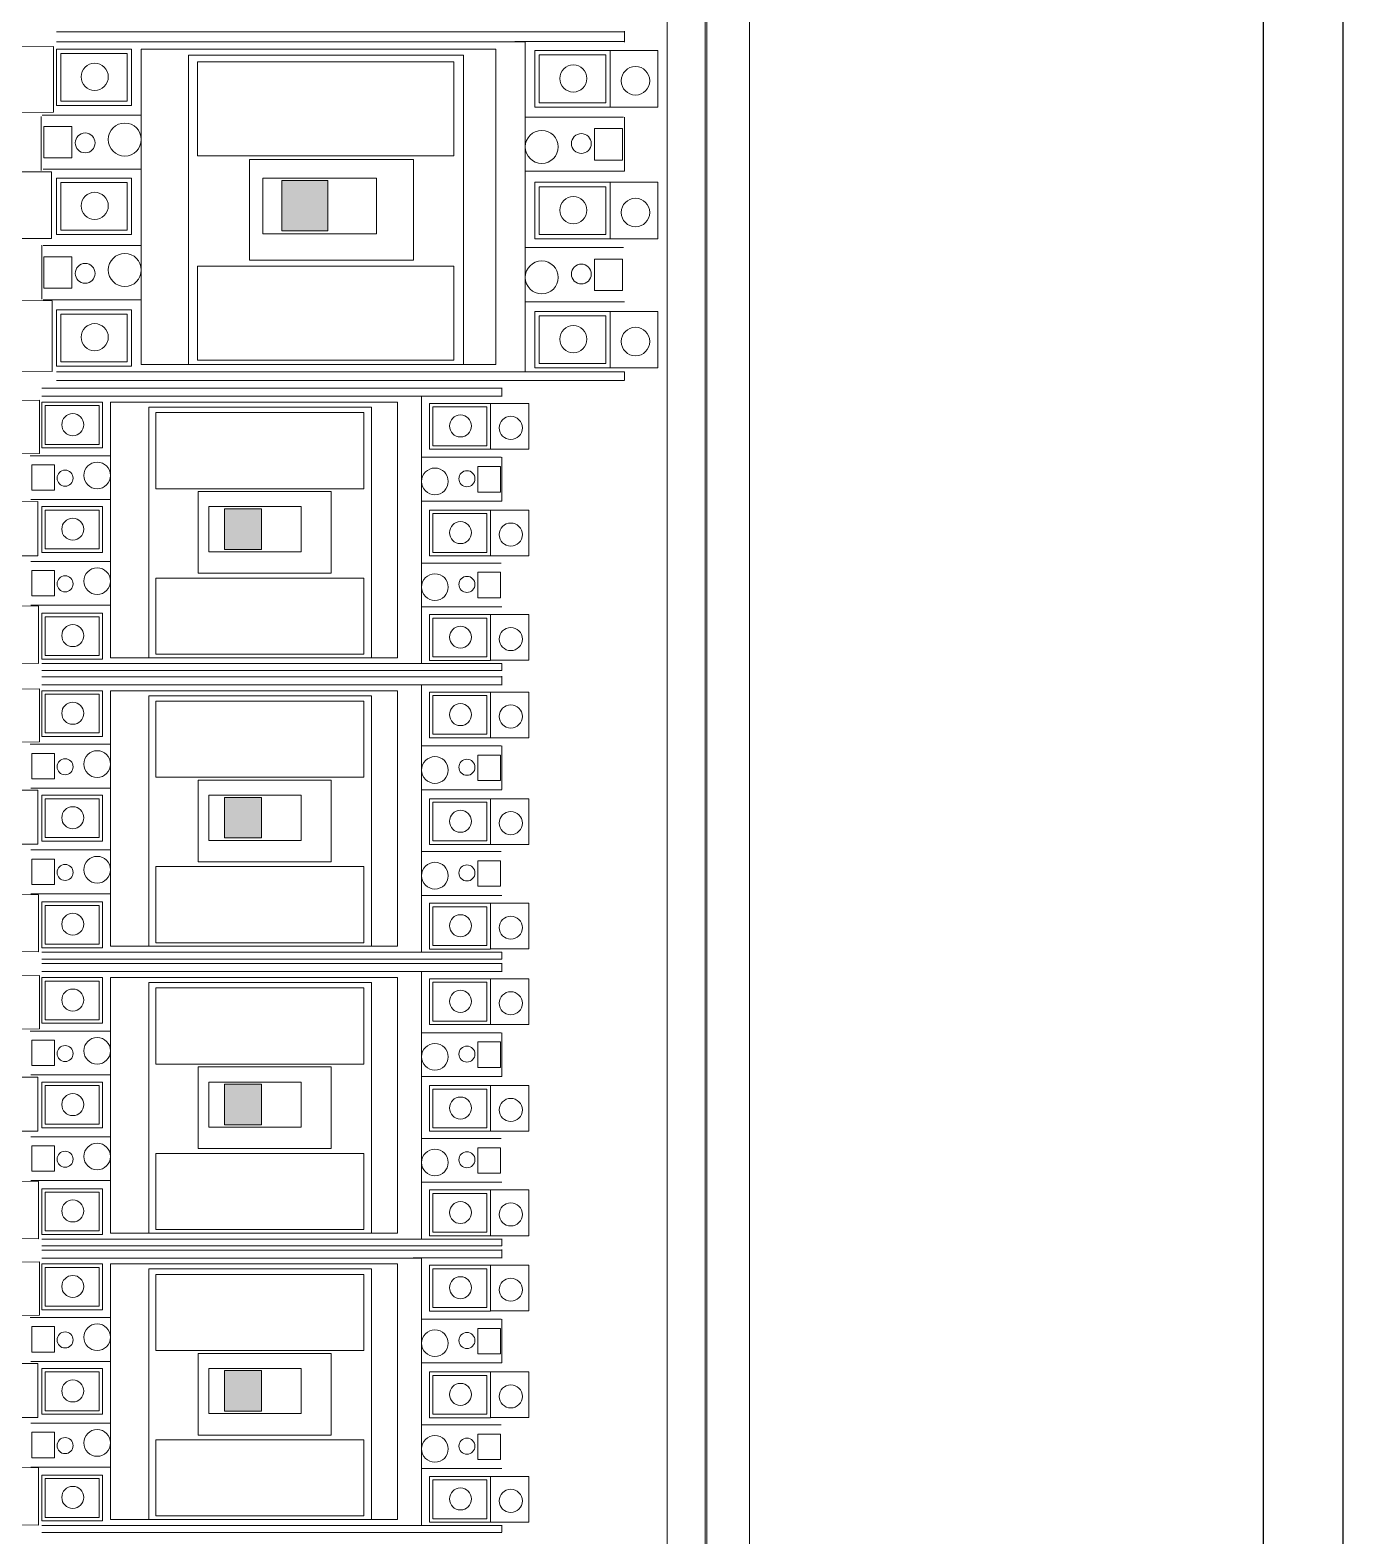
# Model space of a CAD drawing. Header units: inches. Extents: x 18739 to 22272, y 3658 to 7913.
# Drawn here: x 19058.7 to 19116.7, y 7702.6 to 7769.1 of the extents above; entities that cross this region are included whole.
import ezdxf

# ---------------------------------------------------------------- set-up
doc = ezdxf.new("R2010")
doc.units = ezdxf.units.IN
doc.header["$MEASUREMENT"] = 0
for name, color, linetype, lineweight in [('300-600AT', 7, 'Continuous', 13), ('CHASIS', 251, 'Continuous', 13), ('ENCLOSRURE', 7, 'Continuous', 20)]:
    doc.layers.add(name, color=color, linetype=linetype, lineweight=lineweight)

msp = doc.modelspace()

# ---------------------------------------------------------------- hatches: boundary and pattern name
at = {"layer": 'ENCLOSRURE'}
h = msp.add_hatch(color=3, dxfattribs=at)
h.dxf.hatch_style = 1
h.paths.add_polyline_path([(19069.85724, 7760.25243), (19071.88293, 7760.25243), (19071.88293, 7762.46828), (19069.85724, 7762.46828)])
h = msp.add_hatch(color=3, dxfattribs=at)
h.dxf.hatch_style = 1
h.paths.add_polyline_path([(19068.95874, 7746.17713), (19068.95874, 7747.97197), (19067.31793, 7747.97197), (19067.31793, 7746.17713)])
h = msp.add_hatch(color=3, dxfattribs=at)
h.dxf.hatch_style = 1
h.paths.add_polyline_path([(19068.95874, 7733.42671), (19068.95874, 7735.22155), (19067.31793, 7735.22155), (19067.31793, 7733.42671)])
h = msp.add_hatch(color=3, dxfattribs=at)
h.dxf.hatch_style = 1
h.paths.add_polyline_path([(19068.95874, 7720.7562), (19068.95874, 7722.55104), (19067.31793, 7722.55104), (19067.31793, 7720.7562)])
h = msp.add_hatch(color=3, dxfattribs=at)
h.dxf.hatch_style = 1
h.paths.add_polyline_path([(19068.95874, 7708.10139), (19068.95874, 7709.89623), (19067.31793, 7709.89623), (19067.31793, 7708.10139)])

# ---------------------------------------------------------------- linework, layer by layer
for points in [[(18992.32951, 7882.30187), (19116.72295, 7882.30187), (19116.72295, 7634.49022), (18992.32951, 7634.49022)], [(18995.84621, 7878.78517), (19113.20625, 7878.78517), (19113.20625, 7638.00691), (18995.84621, 7638.00691)]]:
    msp.add_lwpolyline(points, close=True)
at = {"layer": '300-600AT'}
for p, q in [((19059.90005, 7769.04011, -1517.63282), (19084.98218, 7769.04011, -1517.63282)), ((19080.60521, 7768.60694, -1517.63282), (19059.90005, 7768.60694, -1517.63282)), ((19080.14491, 7768.60943, -1686.25869), (19084.96712, 7768.60943, -1686.25869)), ((19080.14491, 7768.60943, -1881.54499), (19084.96712, 7768.60943, -1881.54499)), ((19080.14491, 7768.60943, -2070.5305), (19084.96712, 7768.60943, -2070.5305)), ((19080.60521, 7765.27358, -1517.63282), (19080.60521, 7768.60694, -1517.63282)), ((19080.60521, 7765.27358, -1693.39049), (19080.60521, 7768.60694, -1693.39049)), ((19080.60521, 7765.27358, -1863.47745), (19080.60521, 7768.60694, -1863.47745)), ((19084.99115, 7769.07242, -1686.25869), (19084.99115, 7768.59088, -1686.25869)), ((19059.22053, 7762.91708, -1517.63282), (19059.22053, 7765.30098, -1517.63282)), ((19059.26427, 7765.36149, -1517.63282), (19063.64124, 7765.36149, -1517.63282)), ((19084.9452, 7765.27358, -1517.63282), (19080.60521, 7765.27358, -1517.63282)), ((19084.9452, 7765.27358, -1693.39049), (19080.60521, 7765.27358, -1693.39049)), ((19084.9452, 7765.27358, -1863.47745), (19080.60521, 7765.27358, -1863.47745)), ((19080.60521, 7765.27358, -1517.63282), (19080.60521, 7754.02, -1517.63282)), ((19084.99136, 7765.27321, -1517.63282), (19084.99136, 7762.88931, -1517.63282)), ((19059.30126, 7762.97055, -1517.63282), (19063.64124, 7762.97055, -1517.63282)), ((19059.30126, 7762.97055, -1693.39049), (19063.64124, 7762.97055, -1693.39049)), ((19059.30126, 7762.97055, -1863.47745), (19063.64124, 7762.97055, -1863.47745)), ((19084.98218, 7762.88265, -1517.63282), (19080.60521, 7762.88265, -1517.63282)), ((19059.25089, 7757.23318, -1517.63282), (19059.25089, 7759.62412, -1517.63282)), ((19059.30126, 7759.59694, -1517.63282), (19063.64124, 7759.59694, -1517.63282)), ((19084.9452, 7759.50904, -1517.63282), (19080.60521, 7759.50904, -1517.63282)), ((19084.9452, 7759.50904, -1693.39049), (19080.60521, 7759.50904, -1693.39049)), ((19084.9452, 7759.50904, -1863.47745), (19080.60521, 7759.50904, -1863.47745)), ((19059.30126, 7757.20601, -1517.63282), (19063.64124, 7757.20601, -1517.63282)), ((19059.30126, 7757.20601, -1693.39049), (19063.64124, 7757.20601, -1693.39049)), ((19059.30126, 7757.20601, -1863.47745), (19063.64124, 7757.20601, -1863.47745)), ((19084.98218, 7757.1181, -1517.63282), (19080.60521, 7757.1181, -1517.63282)), ((19084.98218, 7754.02, -1517.63282), (19059.89031, 7754.02, -1517.63282)), ((19084.99136, 7754.02666, -1517.63282), (19084.99136, 7753.64777, -1517.63282)), ((19059.25261, 7753.29515, -1229.28259), (19079.56913, 7753.29515, -1229.28259)), ((19084.98218, 7753.64111, -1517.63282), (19059.89031, 7753.64111, -1517.63282)), ((19079.5764, 7753.32133, -1365.86954), (19079.5764, 7752.93128, -1365.86954)), ((19076.02379, 7752.94429, -1229.28259), (19059.25261, 7752.94429, -1229.28259)), ((19075.65095, 7752.9463, -1365.86954), (19079.55693, 7752.9463, -1365.86954)), ((19075.65095, 7752.9463, -1524.05144), (19079.55693, 7752.9463, -1524.05144)), ((19075.65095, 7752.9463, -1677.1297), (19079.55693, 7752.9463, -1677.1297)), ((19076.02379, 7750.24427, -1229.28259), (19076.02379, 7752.94429, -1229.28259)), ((19076.02379, 7750.24427, -1371.6463), (19076.02379, 7752.94429, -1371.6463)), ((19076.02379, 7750.24427, -1509.41673), (19076.02379, 7752.94429, -1509.41673)), ((19058.73763, 7750.31547, -1229.28259), (19062.28297, 7750.31547, -1229.28259)), ((19079.53918, 7750.24427, -1229.28259), (19076.02379, 7750.24427, -1229.28259)), ((19079.53918, 7750.24427, -1371.6463), (19076.02379, 7750.24427, -1371.6463)), ((19079.53918, 7750.24427, -1509.41673), (19076.02379, 7750.24427, -1509.41673)), ((19076.02379, 7750.24427, -1229.28259), (19076.02379, 7741.12887, -1229.28259)), ((19079.57657, 7750.24397, -1229.28259), (19079.57657, 7748.31301, -1229.28259)), ((19058.76759, 7748.37881, -1229.28259), (19062.28297, 7748.37881, -1229.28259)), ((19058.76759, 7748.37881, -1371.6463), (19062.28297, 7748.37881, -1371.6463)), ((19058.76759, 7748.37881, -1509.41673), (19062.28297, 7748.37881, -1509.41673)), ((19079.56913, 7748.30761, -1229.28259), (19076.02379, 7748.30761, -1229.28259)), ((19058.76759, 7745.64619, -1229.28259), (19062.28297, 7745.64619, -1229.28259)), ((19079.53918, 7745.57499, -1229.28259), (19076.02379, 7745.57499, -1229.28259)), ((19079.53918, 7745.57499, -1371.6463), (19076.02379, 7745.57499, -1371.6463)), ((19079.53918, 7745.57499, -1509.41673), (19076.02379, 7745.57499, -1509.41673)), ((19058.76759, 7743.70953, -1229.28259), (19062.28297, 7743.70953, -1229.28259)), ((19058.76759, 7743.70953, -1371.6463), (19062.28297, 7743.70953, -1371.6463)), ((19058.76759, 7743.70953, -1509.41673), (19062.28297, 7743.70953, -1509.41673)), ((19079.56913, 7743.63833, -1229.28259), (19076.02379, 7743.63833, -1229.28259)), ((19079.56913, 7741.12887, -1229.28259), (19059.24471, 7741.12887, -1229.28259)), ((19079.56913, 7740.82197, -1229.28259), (19059.24471, 7740.82197, -1229.28259)), ((19059.25261, 7740.54473, -1229.28259), (19079.56913, 7740.54473, -1229.28259)), ((19079.5764, 7740.5709, -1365.86954), (19079.5764, 7740.18086, -1365.86954)), ((19079.57657, 7741.13426, -1229.28259), (19079.57657, 7740.82736, -1229.28259)), ((19076.02379, 7740.19386, -1229.28259), (19059.25261, 7740.19386, -1229.28259)), ((19075.65095, 7740.19588, -1365.86954), (19079.55693, 7740.19588, -1365.86954)), ((19075.65095, 7740.19588, -1524.05144), (19079.55693, 7740.19588, -1524.05144)), ((19075.65095, 7740.19588, -1677.1297), (19079.55693, 7740.19588, -1677.1297)), ((19076.02379, 7737.49385, -1229.28259), (19076.02379, 7740.19386, -1229.28259)), ((19076.02379, 7737.49385, -1371.6463), (19076.02379, 7740.19386, -1371.6463)), ((19076.02379, 7737.49385, -1509.41673), (19076.02379, 7740.19386, -1509.41673)), ((19058.73763, 7737.56505, -1229.28259), (19062.28297, 7737.56505, -1229.28259)), ((19079.53918, 7737.49385, -1229.28259), (19076.02379, 7737.49385, -1229.28259)), ((19079.53918, 7737.49385, -1371.6463), (19076.02379, 7737.49385, -1371.6463)), ((19079.53918, 7737.49385, -1509.41673), (19076.02379, 7737.49385, -1509.41673)), ((19076.02379, 7737.49385, -1229.28259), (19076.02379, 7728.37844, -1229.28259)), ((19079.57657, 7737.49354, -1229.28259), (19079.57657, 7735.56258, -1229.28259)), ((19058.76759, 7735.62839, -1229.28259), (19062.28297, 7735.62839, -1229.28259)), ((19058.76759, 7735.62839, -1371.6463), (19062.28297, 7735.62839, -1371.6463)), ((19058.76759, 7735.62839, -1509.41673), (19062.28297, 7735.62839, -1509.41673)), ((19079.56913, 7735.55719, -1229.28259), (19076.02379, 7735.55719, -1229.28259)), ((19058.76759, 7732.89577, -1229.28259), (19062.28297, 7732.89577, -1229.28259)), ((19079.53918, 7732.82457, -1229.28259), (19076.02379, 7732.82457, -1229.28259)), ((19079.53918, 7732.82457, -1371.6463), (19076.02379, 7732.82457, -1371.6463)), ((19079.53918, 7732.82457, -1509.41673), (19076.02379, 7732.82457, -1509.41673)), ((19058.76759, 7730.95911, -1229.28259), (19062.28297, 7730.95911, -1229.28259)), ((19058.76759, 7730.95911, -1371.6463), (19062.28297, 7730.95911, -1371.6463)), ((19058.76759, 7730.95911, -1509.41673), (19062.28297, 7730.95911, -1509.41673)), ((19079.56913, 7730.88791, -1229.28259), (19076.02379, 7730.88791, -1229.28259)), ((19079.56913, 7728.37844, -1229.28259), (19059.24471, 7728.37844, -1229.28259)), ((19079.56913, 7728.07154, -1229.28259), (19059.24471, 7728.07154, -1229.28259)), ((19059.25261, 7727.87422, -1229.28259), (19079.56913, 7727.87422, -1229.28259)), ((19079.5764, 7727.90039, -1365.86954), (19079.5764, 7727.51034, -1365.86954)), ((19079.57657, 7728.38384, -1229.28259), (19079.57657, 7728.07694, -1229.28259)), ((19076.02379, 7727.52335, -1229.28259), (19059.25261, 7727.52335, -1229.28259)), ((19075.65095, 7727.52537, -1365.86954), (19079.55693, 7727.52537, -1365.86954)), ((19075.65095, 7727.52537, -1524.05144), (19079.55693, 7727.52537, -1524.05144)), ((19075.65095, 7727.52537, -1677.1297), (19079.55693, 7727.52537, -1677.1297)), ((19076.02379, 7724.82333, -1229.28259), (19076.02379, 7727.52335, -1229.28259)), ((19076.02379, 7724.82333, -1371.6463), (19076.02379, 7727.52335, -1371.6463)), ((19076.02379, 7724.82333, -1509.41673), (19076.02379, 7727.52335, -1509.41673)), ((19058.73763, 7724.89453, -1229.28259), (19062.28297, 7724.89453, -1229.28259)), ((19079.53918, 7724.82333, -1229.28259), (19076.02379, 7724.82333, -1229.28259)), ((19079.53918, 7724.82333, -1371.6463), (19076.02379, 7724.82333, -1371.6463)), ((19079.53918, 7724.82333, -1509.41673), (19076.02379, 7724.82333, -1509.41673)), ((19076.02379, 7724.82333, -1229.28259), (19076.02379, 7715.70793, -1229.28259)), ((19079.57657, 7724.82303, -1229.28259), (19079.57657, 7722.89207, -1229.28259)), ((19058.76759, 7722.95787, -1229.28259), (19062.28297, 7722.95787, -1229.28259)), ((19058.76759, 7722.95787, -1371.6463), (19062.28297, 7722.95787, -1371.6463)), ((19058.76759, 7722.95787, -1509.41673), (19062.28297, 7722.95787, -1509.41673)), ((19079.56913, 7722.88667, -1229.28259), (19076.02379, 7722.88667, -1229.28259)), ((19058.76759, 7720.22525, -1229.28259), (19062.28297, 7720.22525, -1229.28259)), ((19079.53918, 7720.15405, -1229.28259), (19076.02379, 7720.15405, -1229.28259)), ((19079.53918, 7720.15405, -1371.6463), (19076.02379, 7720.15405, -1371.6463)), ((19079.53918, 7720.15405, -1509.41673), (19076.02379, 7720.15405, -1509.41673)), ((19058.76759, 7718.28859, -1229.28259), (19062.28297, 7718.28859, -1229.28259)), ((19058.76759, 7718.28859, -1371.6463), (19062.28297, 7718.28859, -1371.6463)), ((19058.76759, 7718.28859, -1509.41673), (19062.28297, 7718.28859, -1509.41673)), ((19079.56913, 7718.21739, -1229.28259), (19076.02379, 7718.21739, -1229.28259)), ((19079.56913, 7715.70793, -1229.28259), (19059.24471, 7715.70793, -1229.28259)), ((19079.56913, 7715.40103, -1229.28259), (19059.24471, 7715.40103, -1229.28259)), ((19059.25261, 7715.21941, -1229.28259), (19079.56913, 7715.21941, -1229.28259)), ((19079.5764, 7715.24558, -1365.86954), (19079.5764, 7714.85553, -1365.86954)), ((19079.57657, 7715.71332, -1229.28259), (19079.57657, 7715.40642, -1229.28259)), ((19076.02379, 7714.86854, -1229.28259), (19059.25261, 7714.86854, -1229.28259)), ((19075.65095, 7714.87056, -1365.86954), (19079.55693, 7714.87056, -1365.86954)), ((19075.65095, 7714.87056, -1524.05144), (19079.55693, 7714.87056, -1524.05144)), ((19075.65095, 7714.87056, -1677.1297), (19079.55693, 7714.87056, -1677.1297)), ((19076.02379, 7712.16852, -1229.28259), (19076.02379, 7714.86854, -1229.28259)), ((19076.02379, 7712.16852, -1371.6463), (19076.02379, 7714.86854, -1371.6463)), ((19076.02379, 7712.16852, -1509.41673), (19076.02379, 7714.86854, -1509.41673)), ((19058.73763, 7712.23972, -1229.28259), (19062.28297, 7712.23972, -1229.28259)), ((19079.53918, 7712.16852, -1229.28259), (19076.02379, 7712.16852, -1229.28259)), ((19079.53918, 7712.16852, -1371.6463), (19076.02379, 7712.16852, -1371.6463)), ((19079.53918, 7712.16852, -1509.41673), (19076.02379, 7712.16852, -1509.41673)), ((19076.02379, 7712.16852, -1229.28259), (19076.02379, 7703.05312, -1229.28259)), ((19079.57657, 7712.16822, -1229.28259), (19079.57657, 7710.23726, -1229.28259)), ((19058.76759, 7710.30306, -1229.28259), (19062.28297, 7710.30306, -1229.28259)), ((19058.76759, 7710.30306, -1371.6463), (19062.28297, 7710.30306, -1371.6463)), ((19058.76759, 7710.30306, -1509.41673), (19062.28297, 7710.30306, -1509.41673)), ((19079.56913, 7710.23186, -1229.28259), (19076.02379, 7710.23186, -1229.28259)), ((19058.76759, 7707.57044, -1229.28259), (19062.28297, 7707.57044, -1229.28259)), ((19079.53918, 7707.49924, -1229.28259), (19076.02379, 7707.49924, -1229.28259)), ((19079.53918, 7707.49924, -1371.6463), (19076.02379, 7707.49924, -1371.6463)), ((19079.53918, 7707.49924, -1509.41673), (19076.02379, 7707.49924, -1509.41673)), ((19058.76759, 7705.63379, -1229.28259), (19062.28297, 7705.63379, -1229.28259)), ((19058.76759, 7705.63379, -1371.6463), (19062.28297, 7705.63379, -1371.6463)), ((19058.76759, 7705.63379, -1509.41673), (19062.28297, 7705.63379, -1509.41673)), ((19079.56913, 7705.56258, -1229.28259), (19076.02379, 7705.56258, -1229.28259)), ((19079.56913, 7703.05312, -1229.28259), (19059.24471, 7703.05312, -1229.28259)), ((19079.56913, 7702.74622, -1229.28259), (19059.24471, 7702.74622, -1229.28259)), ((19079.57657, 7703.05851, -1229.28259), (19079.57657, 7702.75162, -1229.28259))]:
    msp.add_line(p, q, dxfattribs=at)
for points, elevation in [([(19059.89031, 7765.78551), (19059.89031, 7768.28418), (19063.21262, 7768.28418), (19063.21262, 7765.78551)], -1517.63282), ([(19079.29868, 7768.28418), (19079.29868, 7754.34242), (19063.64124, 7754.34242), (19063.64124, 7768.28418)], -1517.63282), ([(19084.35615, 7768.21368), (19084.35615, 7765.71502), (19081.03384, 7765.71502), (19081.03384, 7768.21368)], -1517.63282), ([(19059.34291, 7763.47795), (19059.34291, 7764.86453), (19060.58047, 7764.86453), (19060.58047, 7763.47795)], -1517.63282), ([(19084.90354, 7764.76618), (19084.90354, 7763.3796), (19083.66598, 7763.3796), (19083.66598, 7764.76618)], -1517.63282), ([(19068.42572, 7758.94859), (19068.42572, 7763.4041), (19075.67353, 7763.4041), (19075.67353, 7758.94859)], -15.38922), ([(19059.89031, 7760.08516), (19059.89031, 7762.58383), (19063.21262, 7762.58383), (19063.21262, 7760.08516)], -1517.63282), ([(19069.00907, 7760.11908), (19069.00907, 7762.58294), (19074.03661, 7762.58294), (19074.03661, 7760.11908)], -15.38922), ([(19069.85724, 7760.25243), (19069.85724, 7762.46828), (19071.88293, 7762.46828), (19071.88293, 7760.25243)], -15.38922), ([(19084.35615, 7762.39442), (19084.35615, 7759.89576), (19081.03384, 7759.89576), (19081.03384, 7762.39442)], -1517.63282), ([(19059.34291, 7757.71341), (19059.34291, 7759.09999), (19060.58047, 7759.09999), (19060.58047, 7757.71341)], -1517.63282), ([(19084.90354, 7759.00164), (19084.90354, 7757.61506), (19083.66598, 7757.61506), (19083.66598, 7759.00164)], -1517.63282), ([(19059.89031, 7754.26591), (19059.89031, 7756.76457), (19063.21262, 7756.76457), (19063.21262, 7754.26591)], -1517.63282), ([(19084.35615, 7756.69407), (19084.35615, 7754.19541), (19081.03384, 7754.19541), (19081.03384, 7756.69407)], -1517.63282), ([(19059.24471, 7750.65894), (19059.24471, 7752.68285), (19061.93579, 7752.68285), (19061.93579, 7750.65894)], -1229.28259), ([(19074.9655, 7752.68285), (19074.9655, 7741.39003), (19062.28297, 7741.39003), (19062.28297, 7752.68285)], -1229.28259), ([(19079.06205, 7752.62575), (19079.06205, 7750.60183), (19076.37098, 7750.60183), (19076.37098, 7752.62575)], -1229.28259), ([(19058.80133, 7748.78981), (19058.80133, 7749.91294), (19059.80375, 7749.91294), (19059.80375, 7748.78981)], -1229.28259), ([(19079.50544, 7749.83327), (19079.50544, 7748.71014), (19078.50301, 7748.71014), (19078.50301, 7749.83327)], -1229.28259), ([(19066.1584, 7745.12103), (19066.1584, 7748.72999), (19072.02913, 7748.72999), (19072.02913, 7745.12103)], -12.46527), ([(19059.24471, 7746.04165), (19059.24471, 7748.06557), (19061.93579, 7748.06557), (19061.93579, 7746.04165)], -1229.28259), ([(19066.63091, 7746.06912), (19066.63091, 7748.06485), (19070.70322, 7748.06485), (19070.70322, 7746.06912)], -12.46527), ([(19067.31793, 7746.17713), (19067.31793, 7747.97197), (19068.95874, 7747.97197), (19068.95874, 7746.17713)], -12.46527), ([(19079.06205, 7747.91215), (19079.06205, 7745.88824), (19076.37098, 7745.88824), (19076.37098, 7747.91215)], -1229.28259), ([(19058.80133, 7744.12053), (19058.80133, 7745.24366), (19059.80375, 7745.24366), (19059.80375, 7744.12053)], -1229.28259), ([(19079.50544, 7745.16399), (19079.50544, 7744.04086), (19078.50301, 7744.04086), (19078.50301, 7745.16399)], -1229.28259), ([(19059.24471, 7741.32805), (19059.24471, 7743.35197), (19061.93579, 7743.35197), (19061.93579, 7741.32805)], -1229.28259), ([(19079.06205, 7743.29487), (19079.06205, 7741.27095), (19076.37098, 7741.27095), (19076.37098, 7743.29487)], -1229.28259), ([(19059.24471, 7737.90851), (19059.24471, 7739.93243), (19061.93579, 7739.93243), (19061.93579, 7737.90851)], -1229.28259), ([(19074.9655, 7739.93243), (19074.9655, 7728.6396), (19062.28297, 7728.6396), (19062.28297, 7739.93243)], -1229.28259), ([(19079.06205, 7739.87533), (19079.06205, 7737.85141), (19076.37098, 7737.85141), (19076.37098, 7739.87533)], -1229.28259), ([(19058.80133, 7736.03939), (19058.80133, 7737.16251), (19059.80375, 7737.16251), (19059.80375, 7736.03939)], -1229.28259), ([(19079.50544, 7737.08285), (19079.50544, 7735.95972), (19078.50301, 7735.95972), (19078.50301, 7737.08285)], -1229.28259), ([(19066.1584, 7732.3706), (19066.1584, 7735.97957), (19072.02913, 7735.97957), (19072.02913, 7732.3706)], -12.46527), ([(19059.24471, 7733.29123), (19059.24471, 7735.31514), (19061.93579, 7735.31514), (19061.93579, 7733.29123)], -1229.28259), ([(19066.63091, 7733.3187), (19066.63091, 7735.31442), (19070.70322, 7735.31442), (19070.70322, 7733.3187)], -12.46527), ([(19067.31793, 7733.42671), (19067.31793, 7735.22155), (19068.95874, 7735.22155), (19068.95874, 7733.42671)], -12.46527), ([(19079.06205, 7735.16173), (19079.06205, 7733.13781), (19076.37098, 7733.13781), (19076.37098, 7735.16173)], -1229.28259), ([(19058.80133, 7731.37011), (19058.80133, 7732.49323), (19059.80375, 7732.49323), (19059.80375, 7731.37011)], -1229.28259), ([(19079.50544, 7732.41357), (19079.50544, 7731.29044), (19078.50301, 7731.29044), (19078.50301, 7732.41357)], -1229.28259), ([(19059.24471, 7728.57763), (19059.24471, 7730.60155), (19061.93579, 7730.60155), (19061.93579, 7728.57763)], -1229.28259), ([(19079.06205, 7730.54444), (19079.06205, 7728.52053), (19076.37098, 7728.52053), (19076.37098, 7730.54444)], -1229.28259), ([(19059.24471, 7725.238), (19059.24471, 7727.26191), (19061.93579, 7727.26191), (19061.93579, 7725.238)], -1229.28259), ([(19074.9655, 7727.26191), (19074.9655, 7715.96909), (19062.28297, 7715.96909), (19062.28297, 7727.26191)], -1229.28259), ([(19079.06205, 7727.20481), (19079.06205, 7725.1809), (19076.37098, 7725.1809), (19076.37098, 7727.20481)], -1229.28259), ([(19058.80133, 7723.36887), (19058.80133, 7724.492), (19059.80375, 7724.492), (19059.80375, 7723.36887)], -1229.28259), ([(19079.50544, 7724.41233), (19079.50544, 7723.28921), (19078.50301, 7723.28921), (19078.50301, 7724.41233)], -1229.28259), ([(19066.1584, 7719.70009), (19066.1584, 7723.30905), (19072.02913, 7723.30905), (19072.02913, 7719.70009)], -12.46527), ([(19059.24471, 7720.62071), (19059.24471, 7722.64463), (19061.93579, 7722.64463), (19061.93579, 7720.62071)], -1229.28259), ([(19066.63091, 7720.64818), (19066.63091, 7722.64391), (19070.70322, 7722.64391), (19070.70322, 7720.64818)], -12.46527), ([(19067.31793, 7720.7562), (19067.31793, 7722.55104), (19068.95874, 7722.55104), (19068.95874, 7720.7562)], -12.46527), ([(19079.06205, 7722.49121), (19079.06205, 7720.4673), (19076.37098, 7720.4673), (19076.37098, 7722.49121)], -1229.28259), ([(19058.80133, 7718.69959), (19058.80133, 7719.82272), (19059.80375, 7719.82272), (19059.80375, 7718.69959)], -1229.28259), ([(19079.50544, 7719.74305), (19079.50544, 7718.61993), (19078.50301, 7718.61993), (19078.50301, 7719.74305)], -1229.28259), ([(19059.24471, 7715.90711), (19059.24471, 7717.93103), (19061.93579, 7717.93103), (19061.93579, 7715.90711)], -1229.28259), ([(19079.06205, 7717.87393), (19079.06205, 7715.85001), (19076.37098, 7715.85001), (19076.37098, 7717.87393)], -1229.28259), ([(19059.24471, 7712.58319), (19059.24471, 7714.6071), (19061.93579, 7714.6071), (19061.93579, 7712.58319)], -1229.28259), ([(19074.9655, 7714.6071), (19074.9655, 7703.31428), (19062.28297, 7703.31428), (19062.28297, 7714.6071)], -1229.28259), ([(19079.06205, 7714.55), (19079.06205, 7712.52609), (19076.37098, 7712.52609), (19076.37098, 7714.55)], -1229.28259), ([(19058.80133, 7710.71406), (19058.80133, 7711.83719), (19059.80375, 7711.83719), (19059.80375, 7710.71406)], -1229.28259), ([(19079.50544, 7711.75753), (19079.50544, 7710.6344), (19078.50301, 7710.6344), (19078.50301, 7711.75753)], -1229.28259), ([(19066.1584, 7707.04528), (19066.1584, 7710.65424), (19072.02913, 7710.65424), (19072.02913, 7707.04528)], -12.46527), ([(19059.24471, 7707.9659), (19059.24471, 7709.98982), (19061.93579, 7709.98982), (19061.93579, 7707.9659)], -1229.28259), ([(19066.63091, 7707.99338), (19066.63091, 7709.9891), (19070.70322, 7709.9891), (19070.70322, 7707.99338)], -12.46527), ([(19067.31793, 7708.10139), (19067.31793, 7709.89623), (19068.95874, 7709.89623), (19068.95874, 7708.10139)], -12.46527), ([(19079.06205, 7709.8364), (19079.06205, 7707.81249), (19076.37098, 7707.81249), (19076.37098, 7709.8364)], -1229.28259), ([(19058.80133, 7706.04478), (19058.80133, 7707.16791), (19059.80375, 7707.16791), (19059.80375, 7706.04478)], -1229.28259), ([(19079.50544, 7707.08825), (19079.50544, 7705.96512), (19078.50301, 7705.96512), (19078.50301, 7707.08825)], -1229.28259), ([(19059.24471, 7703.25231), (19059.24471, 7705.27622), (19061.93579, 7705.27622), (19061.93579, 7703.25231)], -1229.28259), ([(19079.06205, 7705.21912), (19079.06205, 7703.1952), (19076.37098, 7703.1952), (19076.37098, 7705.21912)], -1229.28259)]:
    msp.add_lwpolyline(points, close=True, dxfattribs=dict(at, elevation=elevation))
for points in [[(19077.87152, 7754.34242), (19077.87152, 7768.01027), (19065.73583, 7768.01027), (19065.73583, 7754.34242)], [(19077.4492, 7763.56362), (19066.12241, 7763.56362), (19066.12241, 7767.71566), (19077.4492, 7767.71566)], [(19077.4492, 7754.53721), (19066.12241, 7754.53721), (19066.12241, 7758.68925), (19077.4492, 7758.68925)], [(19073.80949, 7741.39003), (19073.80949, 7752.46099), (19063.97959, 7752.46099), (19063.97959, 7741.39003)], [(19073.46742, 7748.8592), (19064.29272, 7748.8592), (19064.29272, 7752.22235), (19073.46742, 7752.22235)], [(19073.46742, 7741.54781), (19064.29272, 7741.54781), (19064.29272, 7744.91096), (19073.46742, 7744.91096)], [(19073.80949, 7728.6396), (19073.80949, 7739.71057), (19063.97959, 7739.71057), (19063.97959, 7728.6396)], [(19073.46742, 7736.10878), (19064.29272, 7736.10878), (19064.29272, 7739.47192), (19073.46742, 7739.47192)], [(19073.46742, 7728.79739), (19064.29272, 7728.79739), (19064.29272, 7732.16053), (19073.46742, 7732.16053)], [(19073.80949, 7715.96909), (19073.80949, 7727.04005), (19063.97959, 7727.04005), (19063.97959, 7715.96909)], [(19073.46742, 7723.43826), (19064.29272, 7723.43826), (19064.29272, 7726.80141), (19073.46742, 7726.80141)], [(19073.46742, 7716.12687), (19064.29272, 7716.12687), (19064.29272, 7719.49002), (19073.46742, 7719.49002)], [(19073.80949, 7703.31428), (19073.80949, 7714.38524), (19063.97959, 7714.38524), (19063.97959, 7703.31428)], [(19073.46742, 7710.78345), (19064.29272, 7710.78345), (19064.29272, 7714.1466), (19073.46742, 7714.1466)], [(19073.46742, 7703.47206), (19064.29272, 7703.47206), (19064.29272, 7706.83521), (19073.46742, 7706.83521)]]:
    msp.add_lwpolyline(points, close=True, dxfattribs=at)
for centre, radius in [((19061.16469, 7764.13652, -1517.63282), 0.43754), ((19062.91419, 7764.28495, -1517.63282), 0.72878), ((19062.91419, 7764.28495, -1689.76561), 0.72878), ((19081.33227, 7763.95918, -1517.63282), 0.72878), ((19081.33227, 7763.95918, -1689.76561), 0.72878), ((19083.08177, 7764.10761, -1517.63282), 0.43754), ((19062.91419, 7758.52041, -1517.63282), 0.72878), ((19062.91419, 7758.52041, -1689.76561), 0.72878), ((19061.16469, 7758.37198, -1517.63282), 0.43754), ((19081.33227, 7758.19464, -1517.63282), 0.72878), ((19081.33227, 7758.19464, -1689.76561), 0.72878), ((19083.08177, 7758.34306, -1517.63282), 0.43754), ((19061.69406, 7749.44348, -1229.28259), 0.59032), ((19061.69406, 7749.44348, -1368.71015), 0.59032), ((19060.27696, 7749.32325, -1229.28259), 0.35441), ((19076.6127, 7749.17961, -1229.28259), 0.59032), ((19076.6127, 7749.17961, -1368.71015), 0.59032), ((19078.0298, 7749.29983, -1229.28259), 0.35441), ((19061.69406, 7744.7742, -1229.28259), 0.59032), ((19061.69406, 7744.7742, -1368.71015), 0.59032), ((19060.27696, 7744.65397, -1229.28259), 0.35441), ((19076.6127, 7744.51033, -1229.28259), 0.59032), ((19076.6127, 7744.51033, -1368.71015), 0.59032), ((19078.0298, 7744.63055, -1229.28259), 0.35441), ((19061.69406, 7736.69305, -1229.28259), 0.59032), ((19061.69406, 7736.69305, -1368.71015), 0.59032), ((19060.27696, 7736.57283, -1229.28259), 0.35441), ((19076.6127, 7736.42918, -1229.28259), 0.59032), ((19076.6127, 7736.42918, -1368.71015), 0.59032), ((19078.0298, 7736.54941, -1229.28259), 0.35441), ((19061.69406, 7732.02377, -1229.28259), 0.59032), ((19061.69406, 7732.02377, -1368.71015), 0.59032), ((19060.27696, 7731.90355, -1229.28259), 0.35441), ((19076.6127, 7731.7599, -1229.28259), 0.59032), ((19076.6127, 7731.7599, -1368.71015), 0.59032), ((19078.0298, 7731.88013, -1229.28259), 0.35441), ((19061.69406, 7724.02254, -1229.28259), 0.59032), ((19061.69406, 7724.02254, -1368.71015), 0.59032), ((19060.27696, 7723.90231, -1229.28259), 0.35441), ((19076.6127, 7723.75867, -1229.28259), 0.59032), ((19076.6127, 7723.75867, -1368.71015), 0.59032), ((19078.0298, 7723.87889, -1229.28259), 0.35441), ((19061.69406, 7719.35326, -1229.28259), 0.59032), ((19061.69406, 7719.35326, -1368.71015), 0.59032), ((19060.27696, 7719.23304, -1229.28259), 0.35441), ((19076.6127, 7719.08939, -1229.28259), 0.59032), ((19076.6127, 7719.08939, -1368.71015), 0.59032), ((19078.0298, 7719.20961, -1229.28259), 0.35441), ((19061.69406, 7711.36773, -1229.28259), 0.59032), ((19061.69406, 7711.36773, -1368.71015), 0.59032), ((19060.27696, 7711.24751, -1229.28259), 0.35441), ((19076.6127, 7711.10386, -1229.28259), 0.59032), ((19076.6127, 7711.10386, -1368.71015), 0.59032), ((19078.0298, 7711.22408, -1229.28259), 0.35441), ((19061.69406, 7706.69845, -1229.28259), 0.59032), ((19061.69406, 7706.69845, -1368.71015), 0.59032), ((19060.27696, 7706.57823, -1229.28259), 0.35441), ((19076.6127, 7706.43458, -1229.28259), 0.59032), ((19076.6127, 7706.43458, -1368.71015), 0.59032), ((19078.0298, 7706.5548, -1229.28259), 0.35441)]:
    msp.add_circle(centre, radius, dxfattribs=at)
at = {"layer": 'CHASIS', "color": 0, "elevation": -3745.05388}
msp.add_lwpolyline([(19088.5526, 7661.15033), (19088.55261, 7838.50223), (19086.87368, 7838.50223), (19086.87368, 7661.08063)], dxfattribs=at)
at = {"layer": 'CHASIS'}
for points, elevation in [([(19063.01999, 7768.09155), (19063.01999, 7765.97814), (19060.08293, 7765.97814), (19060.08293, 7768.09155)], -1517.63282), ([(19084.16352, 7768.02105), (19084.16352, 7765.90765), (19081.22647, 7765.90765), (19081.22647, 7768.02105)], -1517.63282), ([(19084.35615, 7768.21368), (19086.45665, 7768.21368), (19086.45665, 7765.72076), (19084.35615, 7765.72076)], -1517.63282), ([(19063.01999, 7762.3912), (19063.01999, 7760.27779), (19060.08293, 7760.27779), (19060.08293, 7762.3912)], -1517.63282), ([(19084.16352, 7762.2018), (19084.16352, 7760.08839), (19081.22647, 7760.08839), (19081.22647, 7762.2018)], -1517.63282), ([(19084.35615, 7762.39442), (19086.45665, 7762.39442), (19086.45665, 7759.90151), (19084.35615, 7759.90151)], -1517.63282), ([(19063.01999, 7756.57194), (19063.01999, 7754.45854), (19060.08293, 7754.45854), (19060.08293, 7756.57194)], -1517.63282), ([(19084.16352, 7756.50145), (19084.16352, 7754.38804), (19081.22647, 7754.38804), (19081.22647, 7756.50145)], -1517.63282), ([(19084.35615, 7756.69407), (19086.45665, 7756.69407), (19086.45665, 7754.20116), (19084.35615, 7754.20116)], -1517.63282), ([(19061.77976, 7752.52682), (19061.77976, 7750.81496), (19059.40074, 7750.81496), (19059.40074, 7752.52682)], -1229.28259), ([(19078.90602, 7752.46972), (19078.90602, 7750.75786), (19076.52701, 7750.75786), (19076.52701, 7752.46972)], -1229.28259), ([(19079.06205, 7752.62575), (19080.76346, 7752.62575), (19080.76346, 7750.60649), (19079.06205, 7750.60649)], -1229.28259), ([(19061.77976, 7747.90954), (19061.77976, 7746.19768), (19059.40074, 7746.19768), (19059.40074, 7747.90954)], -1229.28259), ([(19079.06205, 7747.91215), (19080.76346, 7747.91215), (19080.76346, 7745.89289), (19079.06205, 7745.89289)], -1229.28259), ([(19078.90602, 7747.75612), (19078.90602, 7746.04426), (19076.52701, 7746.04426), (19076.52701, 7747.75612)], -1229.28259), ([(19061.77976, 7743.19594), (19061.77976, 7741.48408), (19059.40074, 7741.48408), (19059.40074, 7743.19594)], -1229.28259), ([(19079.06205, 7743.29487), (19080.76346, 7743.29487), (19080.76346, 7741.27561), (19079.06205, 7741.27561)], -1229.28259), ([(19078.90602, 7743.13884), (19078.90602, 7741.42698), (19076.52701, 7741.42698), (19076.52701, 7743.13884)], -1229.28259), ([(19079.06205, 7739.87533), (19080.76346, 7739.87533), (19080.76346, 7737.85606), (19079.06205, 7737.85606)], -1229.28259), ([(19061.77976, 7739.7764), (19061.77976, 7738.06454), (19059.40074, 7738.06454), (19059.40074, 7739.7764)], -1229.28259), ([(19078.90602, 7739.7193), (19078.90602, 7738.00744), (19076.52701, 7738.00744), (19076.52701, 7739.7193)], -1229.28259), ([(19061.77976, 7735.15911), (19061.77976, 7733.44726), (19059.40074, 7733.44726), (19059.40074, 7735.15911)], -1229.28259), ([(19079.06205, 7735.16173), (19080.76346, 7735.16173), (19080.76346, 7733.14247), (19079.06205, 7733.14247)], -1229.28259), ([(19078.90602, 7735.0057), (19078.90602, 7733.29384), (19076.52701, 7733.29384), (19076.52701, 7735.0057)], -1229.28259), ([(19079.06205, 7730.54444), (19080.76346, 7730.54444), (19080.76346, 7728.52518), (19079.06205, 7728.52518)], -1229.28259), ([(19061.77976, 7730.44552), (19061.77976, 7728.73366), (19059.40074, 7728.73366), (19059.40074, 7730.44552)], -1229.28259), ([(19078.90602, 7730.38841), (19078.90602, 7728.67656), (19076.52701, 7728.67656), (19076.52701, 7730.38841)], -1229.28259), ([(19079.06205, 7727.20481), (19080.76346, 7727.20481), (19080.76346, 7725.18555), (19079.06205, 7725.18555)], -1229.28259), ([(19061.77976, 7727.10588), (19061.77976, 7725.39403), (19059.40074, 7725.39403), (19059.40074, 7727.10588)], -1229.28259), ([(19078.90602, 7727.04878), (19078.90602, 7725.33692), (19076.52701, 7725.33692), (19076.52701, 7727.04878)], -1229.28259), ([(19061.77976, 7722.4886), (19061.77976, 7720.77674), (19059.40074, 7720.77674), (19059.40074, 7722.4886)], -1229.28259), ([(19078.90602, 7722.33519), (19078.90602, 7720.62333), (19076.52701, 7720.62333), (19076.52701, 7722.33519)], -1229.28259), ([(19079.06205, 7722.49121), (19080.76346, 7722.49121), (19080.76346, 7720.47195), (19079.06205, 7720.47195)], -1229.28259), ([(19079.06205, 7717.87393), (19080.76346, 7717.87393), (19080.76346, 7715.85467), (19079.06205, 7715.85467)], -1229.28259), ([(19061.77976, 7717.775), (19061.77976, 7716.06314), (19059.40074, 7716.06314), (19059.40074, 7717.775)], -1229.28259), ([(19078.90602, 7717.7179), (19078.90602, 7716.00604), (19076.52701, 7716.00604), (19076.52701, 7717.7179)], -1229.28259), ([(19079.06205, 7714.55), (19080.76346, 7714.55), (19080.76346, 7712.53074), (19079.06205, 7712.53074)], -1229.28259), ([(19061.77976, 7714.45108), (19061.77976, 7712.73922), (19059.40074, 7712.73922), (19059.40074, 7714.45108)], -1229.28259), ([(19078.90602, 7714.39397), (19078.90602, 7712.68212), (19076.52701, 7712.68212), (19076.52701, 7714.39397)], -1229.28259), ([(19061.77976, 7709.83379), (19061.77976, 7708.12193), (19059.40074, 7708.12193), (19059.40074, 7709.83379)], -1229.28259), ([(19078.90602, 7709.68038), (19078.90602, 7707.96852), (19076.52701, 7707.96852), (19076.52701, 7709.68038)], -1229.28259), ([(19079.06205, 7709.8364), (19080.76346, 7709.8364), (19080.76346, 7707.81714), (19079.06205, 7707.81714)], -1229.28259), ([(19061.77976, 7705.12019), (19061.77976, 7703.40833), (19059.40074, 7703.40833), (19059.40074, 7705.12019)], -1229.28259), ([(19078.90602, 7705.06309), (19078.90602, 7703.35123), (19076.52701, 7703.35123), (19076.52701, 7705.06309)], -1229.28259), ([(19079.06205, 7705.21912), (19080.76346, 7705.21912), (19080.76346, 7703.19986), (19079.06205, 7703.19986)], -1229.28259)]:
    msp.add_lwpolyline(points, close=True, dxfattribs=dict(at, elevation=elevation))
for centre, radius in [((19061.58489, 7767.0542, -1517.63282), 0.60058), ((19061.58489, 7767.0542, -1698.17372), 0.60058), ((19061.58489, 7767.0542, -1871.35536), 0.60058), ((19082.72843, 7766.9837, -1517.63282), 0.60058), ((19082.72843, 7766.9837, -1698.17372), 0.60058), ((19082.72843, 7766.9837, -1871.35536), 0.60058), ((19085.47367, 7766.87918, -176.3602), 0.63012), ((19061.58489, 7761.35385, -1517.63282), 0.60058), ((19061.58489, 7761.35385, -1698.17372), 0.60058), ((19061.58489, 7761.35385, -1871.35536), 0.60058), ((19082.72843, 7761.16444, -1517.63282), 0.60058), ((19082.72843, 7761.16444, -1698.17372), 0.60058), ((19082.72843, 7761.16444, -1871.35536), 0.60058), ((19085.47367, 7761.05993, -176.3602), 0.63012), ((19061.58489, 7755.54949, -1517.63282), 0.60058), ((19061.58489, 7755.54949, -1698.17372), 0.60058), ((19061.58489, 7755.54949, -1871.35536), 0.60058), ((19082.72843, 7755.46409, -1517.63282), 0.60058), ((19082.72843, 7755.46409, -1698.17372), 0.60058), ((19082.72843, 7755.46409, -1871.35536), 0.60058), ((19085.47367, 7755.35958, -176.3602), 0.63012), ((19060.61733, 7751.68657, -1229.28259), 0.48647), ((19060.61733, 7751.68657, -1375.52071), 0.48647), ((19060.61733, 7751.68657, -1515.79785), 0.48647), ((19077.74359, 7751.62947, -1229.28259), 0.48647), ((19077.74359, 7751.62947, -1375.52071), 0.48647), ((19077.74359, 7751.62947, -1515.79785), 0.48647), ((19079.96724, 7751.54481, -142.85176), 0.5104), ((19060.61733, 7747.06928, -1229.28259), 0.48647), ((19060.61733, 7747.06928, -1375.52071), 0.48647), ((19060.61733, 7747.06928, -1515.79785), 0.48647), ((19077.74359, 7746.91587, -1229.28259), 0.48647), ((19077.74359, 7746.91587, -1375.52071), 0.48647), ((19077.74359, 7746.91587, -1515.79785), 0.48647), ((19079.96724, 7746.83121, -142.85176), 0.5104), ((19060.61733, 7742.36775, -1229.28259), 0.48647), ((19060.61733, 7742.36775, -1375.52071), 0.48647), ((19060.61733, 7742.36775, -1515.79785), 0.48647), ((19077.74359, 7742.29858, -1229.28259), 0.48647), ((19077.74359, 7742.29858, -1375.52071), 0.48647), ((19077.74359, 7742.29858, -1515.79785), 0.48647), ((19079.96724, 7742.21393, -142.85176), 0.5104), ((19060.61733, 7738.93614, -1229.28259), 0.48647), ((19060.61733, 7738.93614, -1375.52071), 0.48647), ((19060.61733, 7738.93614, -1515.79785), 0.48647), ((19077.74359, 7738.87904, -1229.28259), 0.48647), ((19077.74359, 7738.87904, -1375.52071), 0.48647), ((19077.74359, 7738.87904, -1515.79785), 0.48647), ((19079.96724, 7738.79438, -142.85176), 0.5104), ((19060.61733, 7734.31886, -1229.28259), 0.48647), ((19060.61733, 7734.31886, -1375.52071), 0.48647), ((19060.61733, 7734.31886, -1515.79785), 0.48647), ((19077.74359, 7734.16544, -1229.28259), 0.48647), ((19077.74359, 7734.16544, -1375.52071), 0.48647), ((19077.74359, 7734.16544, -1515.79785), 0.48647), ((19079.96724, 7734.08078, -142.85176), 0.5104), ((19060.61733, 7729.61733, -1229.28259), 0.48647), ((19060.61733, 7729.61733, -1375.52071), 0.48647), ((19060.61733, 7729.61733, -1515.79785), 0.48647), ((19077.74359, 7729.54816, -1229.28259), 0.48647), ((19077.74359, 7729.54816, -1375.52071), 0.48647), ((19077.74359, 7729.54816, -1515.79785), 0.48647), ((19079.96724, 7729.4635, -142.85176), 0.5104), ((19060.61733, 7726.26563, -1229.28259), 0.48647), ((19060.61733, 7726.26563, -1375.52071), 0.48647), ((19060.61733, 7726.26563, -1515.79785), 0.48647), ((19077.74359, 7726.20853, -1229.28259), 0.48647), ((19077.74359, 7726.20853, -1375.52071), 0.48647), ((19077.74359, 7726.20853, -1515.79785), 0.48647), ((19079.96724, 7726.12387, -142.85176), 0.5104), ((19060.61733, 7721.64835, -1229.28259), 0.48647), ((19060.61733, 7721.64835, -1375.52071), 0.48647), ((19060.61733, 7721.64835, -1515.79785), 0.48647), ((19077.74359, 7721.49493, -1229.28259), 0.48647), ((19077.74359, 7721.49493, -1375.52071), 0.48647), ((19077.74359, 7721.49493, -1515.79785), 0.48647), ((19079.96724, 7721.41027, -142.85176), 0.5104), ((19060.61733, 7716.94681, -1229.28259), 0.48647), ((19060.61733, 7716.94681, -1375.52071), 0.48647), ((19060.61733, 7716.94681, -1515.79785), 0.48647), ((19077.74359, 7716.87765, -1229.28259), 0.48647), ((19077.74359, 7716.87765, -1375.52071), 0.48647), ((19077.74359, 7716.87765, -1515.79785), 0.48647), ((19079.96724, 7716.79299, -142.85176), 0.5104), ((19060.61733, 7713.61082, -1229.28259), 0.48647), ((19060.61733, 7713.61082, -1375.52071), 0.48647), ((19060.61733, 7713.61082, -1515.79785), 0.48647), ((19077.74359, 7713.55372, -1229.28259), 0.48647), ((19077.74359, 7713.55372, -1375.52071), 0.48647), ((19077.74359, 7713.55372, -1515.79785), 0.48647), ((19079.96724, 7713.46906, -142.85176), 0.5104), ((19060.61733, 7708.99354, -1229.28259), 0.48647), ((19060.61733, 7708.99354, -1375.52071), 0.48647), ((19060.61733, 7708.99354, -1515.79785), 0.48647), ((19077.74359, 7708.84012, -1229.28259), 0.48647), ((19077.74359, 7708.84012, -1375.52071), 0.48647), ((19077.74359, 7708.84012, -1515.79785), 0.48647), ((19079.96724, 7708.75546, -142.85176), 0.5104), ((19060.61733, 7704.29201, -1229.28259), 0.48647), ((19060.61733, 7704.29201, -1375.52071), 0.48647), ((19060.61733, 7704.29201, -1515.79785), 0.48647), ((19077.74359, 7704.22284, -1229.28259), 0.48647), ((19077.74359, 7704.22284, -1375.52071), 0.48647), ((19077.74359, 7704.22284, -1515.79785), 0.48647), ((19079.96724, 7704.13818, -142.85176), 0.5104)]:
    msp.add_circle(centre, radius, dxfattribs=at)
at = {"layer": 'ENCLOSRURE', "color": 0, "elevation": 3210.44671}
msp.add_lwpolyline([(19088.6251, 7834.18076), (19090.50675, 7832.80038), (19090.50675, 7665.41526), (19088.6251, 7664.15793)], close=True, dxfattribs=at)
at = {"layer": 'ENCLOSRURE'}
for points, elevation in [([(19053.15287, 7768.3774), (19059.77089, 7768.39371), (19059.77089, 7765.48697), (19053.15287, 7765.47066)], 2377.72222), ([(19052.98189, 7762.85386), (19059.68208, 7762.85463), (19059.68208, 7759.90656), (19052.98189, 7759.90579)], 2377.72222), ([(19053.06672, 7757.18304), (19059.70594, 7757.15422), (19059.70594, 7754.03518), (19053.06672, 7754.064)], 2377.72222), ([(19053.78739, 7752.75836), (19059.14799, 7752.77157), (19059.14799, 7750.41712), (19053.78739, 7750.40391)], 1925.955), ([(19053.6489, 7748.2843), (19059.07605, 7748.28492), (19059.07605, 7745.89698), (19053.6489, 7745.89636)], 1925.955), ([(19053.71761, 7743.69093), (19059.09538, 7743.66759), (19059.09538, 7741.14117), (19053.71761, 7741.16451)], 1925.955), ([(19053.78739, 7740.00794), (19059.14799, 7740.02115), (19059.14799, 7737.66669), (19053.78739, 7737.65348)], 1925.955), ([(19053.6489, 7735.53387), (19059.07605, 7735.53449), (19059.07605, 7733.14656), (19053.6489, 7733.14593)], 1925.955), ([(19053.71761, 7730.94051), (19059.09538, 7730.91716), (19059.09538, 7728.39074), (19053.71761, 7728.41409)], 1925.955), ([(19053.78739, 7727.33743), (19059.14799, 7727.35064), (19059.14799, 7724.99618), (19053.78739, 7724.98297)], 1925.955), ([(19053.6489, 7722.86336), (19059.07605, 7722.86398), (19059.07605, 7720.47604), (19053.6489, 7720.47542)], 1925.955), ([(19053.71761, 7718.26999), (19059.09538, 7718.24665), (19059.09538, 7715.72023), (19053.71761, 7715.74357)], 1925.955), ([(19053.78739, 7714.68262), (19059.14799, 7714.69583), (19059.14799, 7712.34137), (19053.78739, 7712.32816)], 1925.955), ([(19053.6489, 7710.20855), (19059.07605, 7710.20917), (19059.07605, 7707.82123), (19053.6489, 7707.82061)], 1925.955), ([(19053.71761, 7705.61518), (19059.09538, 7705.59184), (19059.09538, 7703.06542), (19053.71761, 7703.08876)], 1925.955)]:
    msp.add_lwpolyline(points, close=True, dxfattribs=dict(at, elevation=elevation))

doc.saveas('drawing.dxf')
